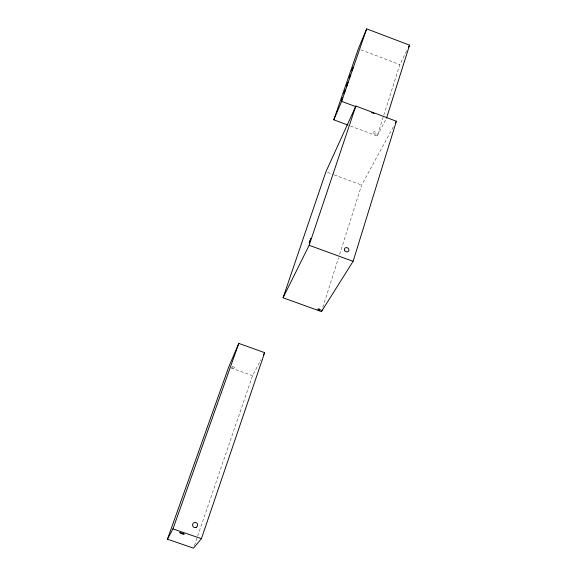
<?xml version="1.0" encoding="UTF-8"?>
<svg xmlns="http://www.w3.org/2000/svg" width="577" height="577" viewBox="0 0 577 577"><rect width="100%" height="100%" fill="white"/><g stroke="black" fill="none" stroke-linecap="round" stroke-linejoin="round"><path stroke-width="0.43" stroke-dasharray="2.88 2.16" d="M322.795 307.346L338.548 257.739M339.629 254.313L361.628 185.037L393.817 125.966M350.484 126.031L377.192 136.006L399.875 64.581L406.843 50.588M194.399 545.604L252.553 375.649L260.898 359.781M377.192 136.006L386.121 118.956M231.132 368.047L252.553 375.649M327.563 172.436L333.376 174.586M334.206 174.896L361.628 185.037M360.82 49.795L399.875 64.581M232.206 366.532A2.149 0.642 19.1 0 1 234.803 367.65A2.149 0.642 19.1 0 1 234.103 368.306A2.149 0.642 19.1 0 1 231.384 367.304M373.564 133.503A1.861 1.031 17.4 0 0 376.529 133.547A1.861 1.031 17.4 0 0 374.199 131.83A1.861 1.031 17.4 0 0 373.564 133.503"/><path stroke-width="0.87" d="M346.597 85.879L347.931 82.316L346.611 85.886M343.986 93.452L345.313 89.868L343.993 93.46M342.659 97.527L341.353 101.098L342.68 97.499M353.102 261.323L396.392 121.242L355.858 106.053L325.897 171.823L283.062 297.775L321.439 311.623L353.102 261.323L309.128 245.29L283.062 297.775M386.525 118.177L409.555 45.15L366.655 28.85L358.324 48.85L333.787 119.8L347.981 125.094M321.439 311.623L321.98 309.907M309.128 245.29L355.858 106.053M201.409 538.673L264.655 352.641L238.799 343.416L228.665 367.174L167.445 539.214L193.526 548.15L201.409 538.673L172.956 528.907L167.445 539.214M333.787 119.8L341.642 101.357L366.655 28.85M172.956 528.907L238.799 343.416M408.393 47.48L409.555 45.15M263.4 355.021L264.655 352.641M395.533 122.822L396.392 121.242M341.642 101.357L355.771 106.651M371.566 112.573L374.055 113.503M353.081 67.394L351.804 70.87L353.059 67.415M310.83 238.647L309.272 242.967L310.83 238.647M350.52 74.822L349.186 78.364L350.52 74.837M179.858 532.621C183.609 535.427 187.604 534.187 179.858 532.621M344.671 250.591A2.337 2.084 30.6 0 0 348.602 251.024A2.337 2.084 30.6 0 0 346.698 247.598A2.337 2.084 30.6 0 0 344.671 250.591M318.324 309.683A1.284 0.483 17.8 0 0 320.307 309.907A1.284 0.483 17.8 0 0 318.641 308.904A1.284 0.483 17.8 0 0 318.324 309.683M196.166 527.335A2.625 2.517 -70.4 0 0 196.526 522.812A2.625 2.517 -70.4 0 0 192.559 524.854A2.625 2.517 -70.4 0 0 196.166 527.335"/></g></svg>
